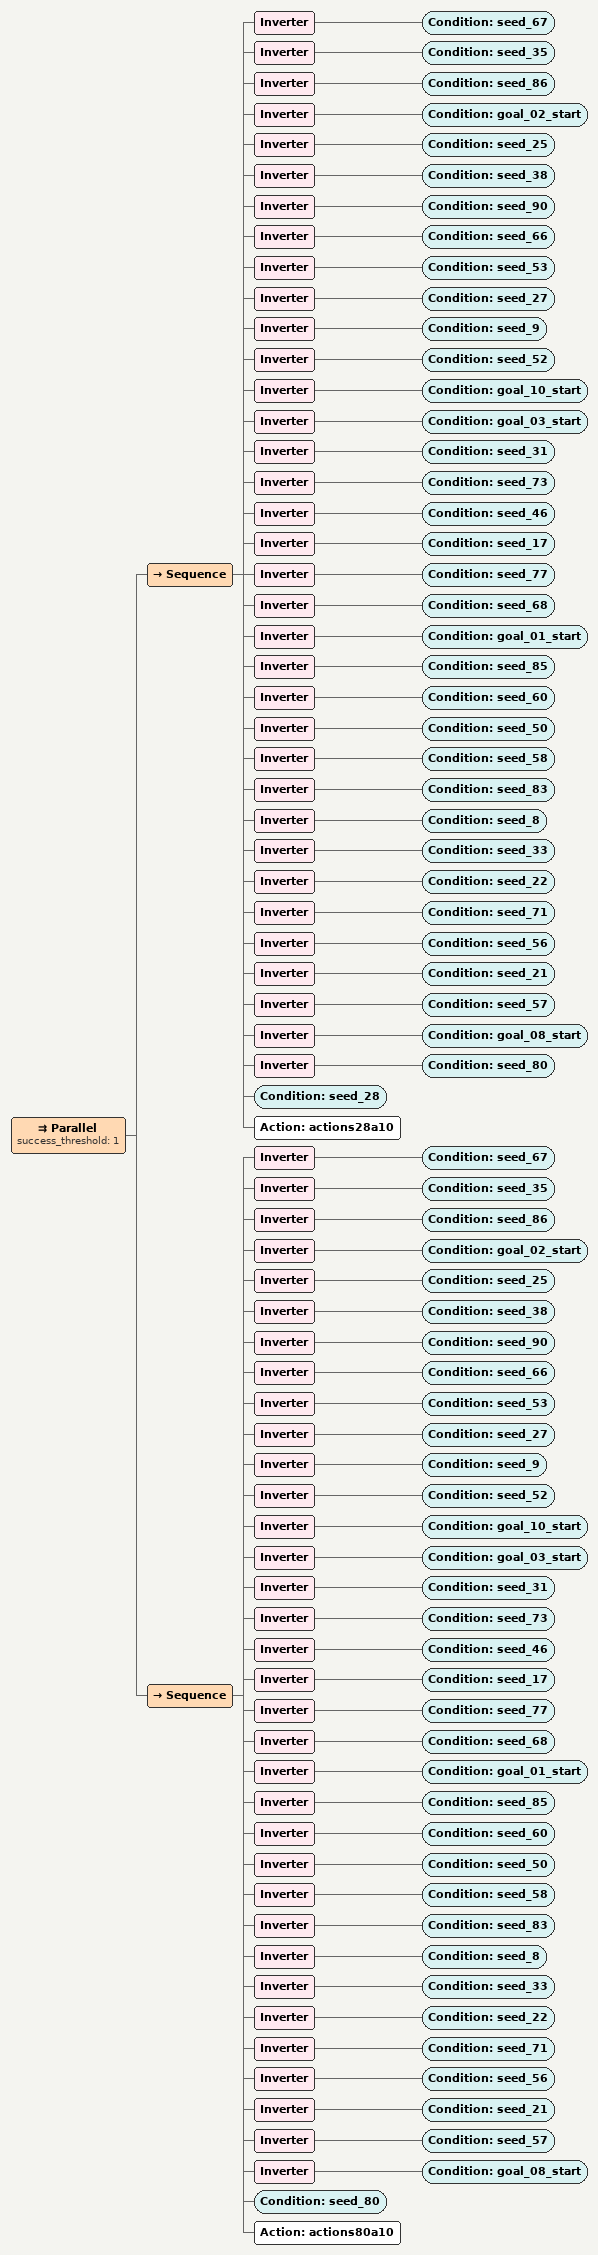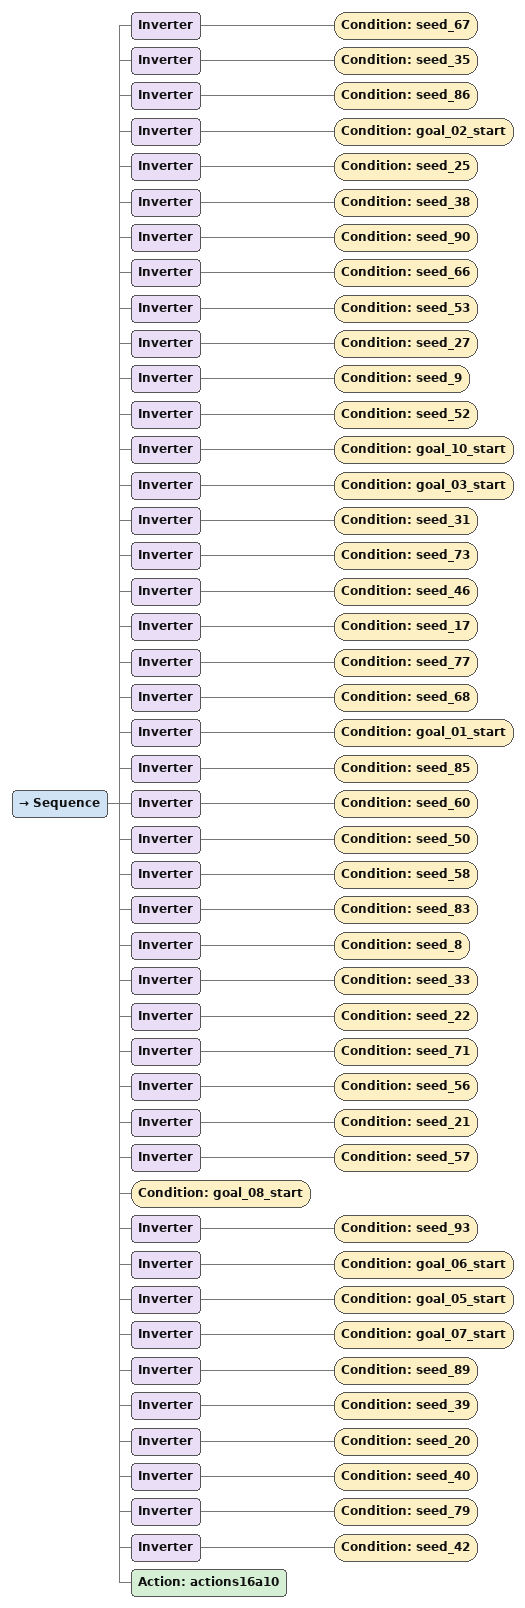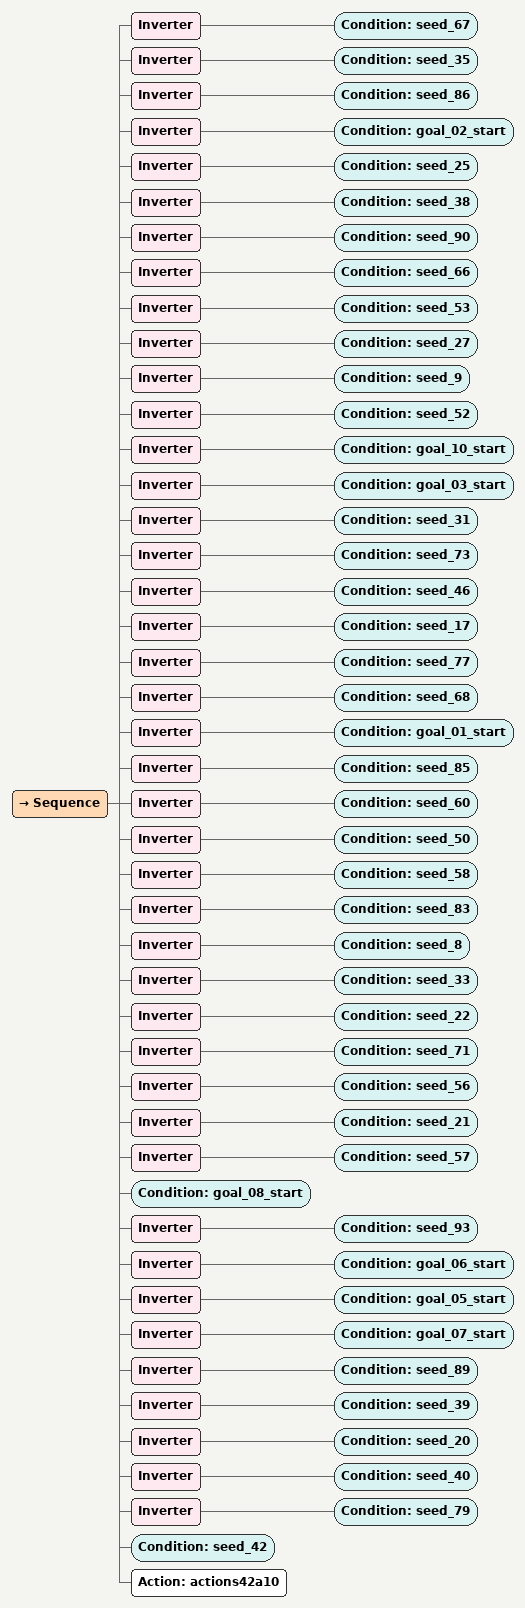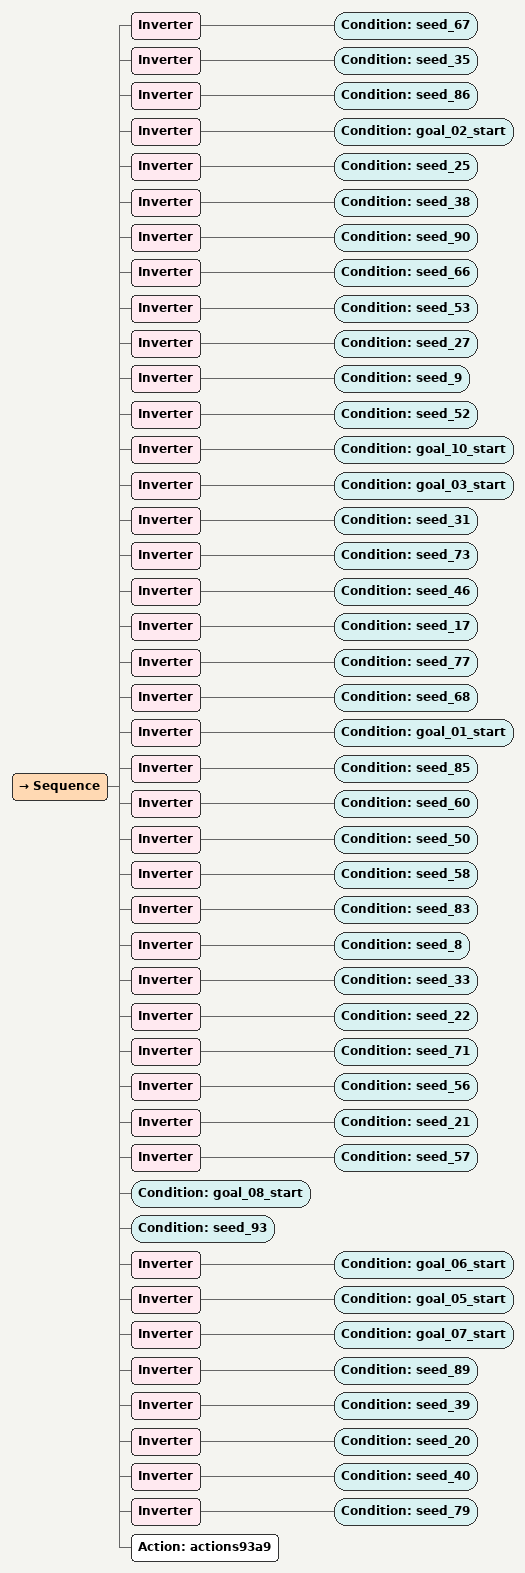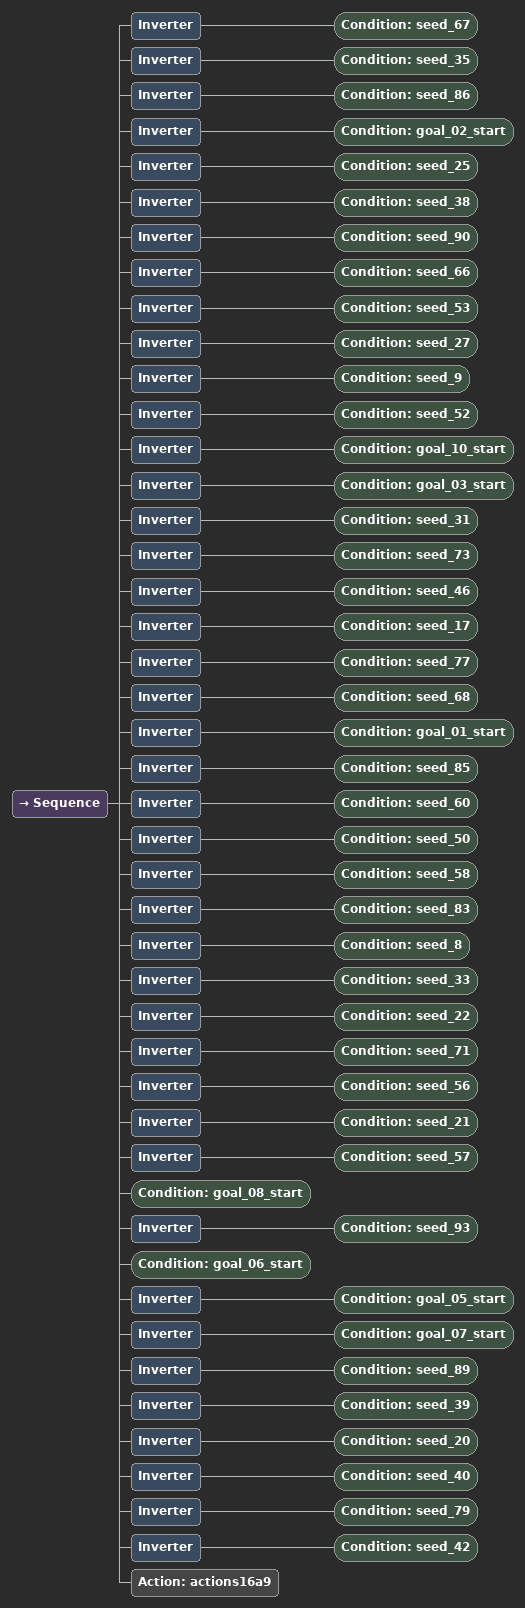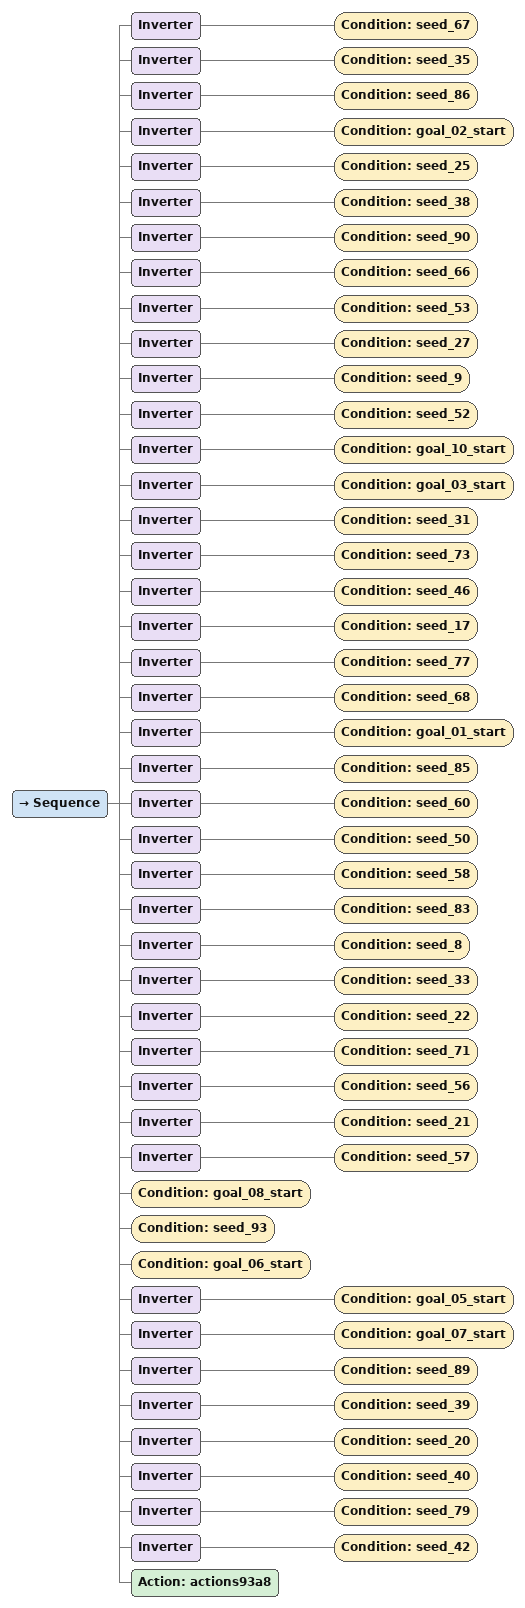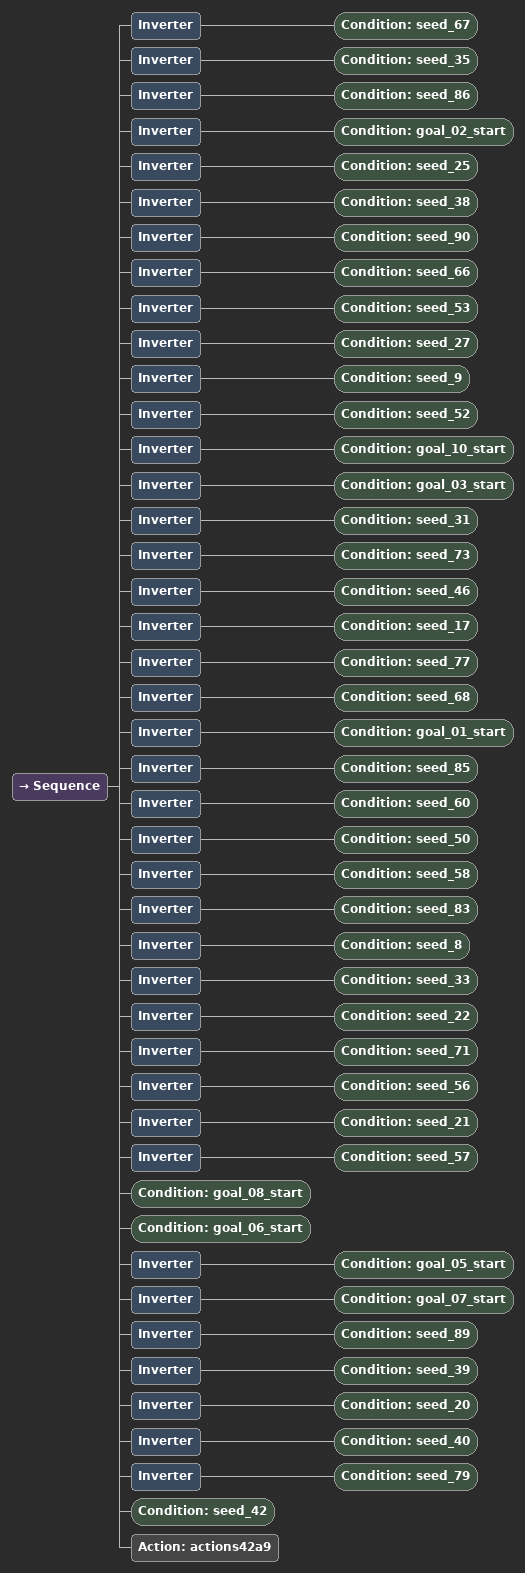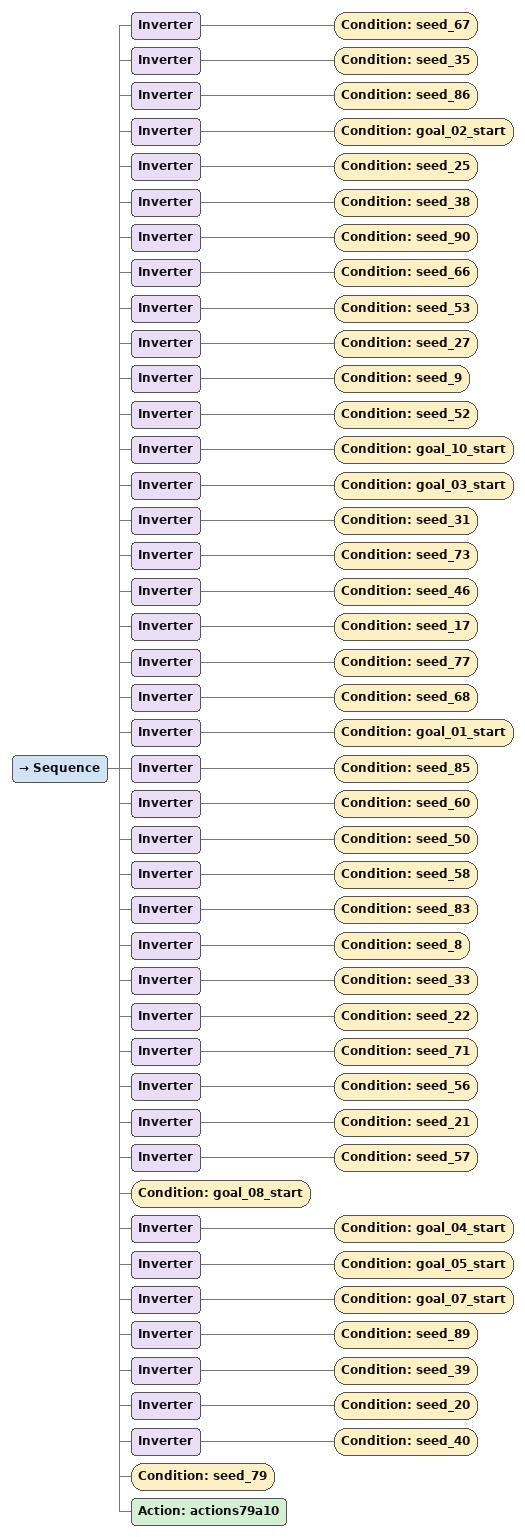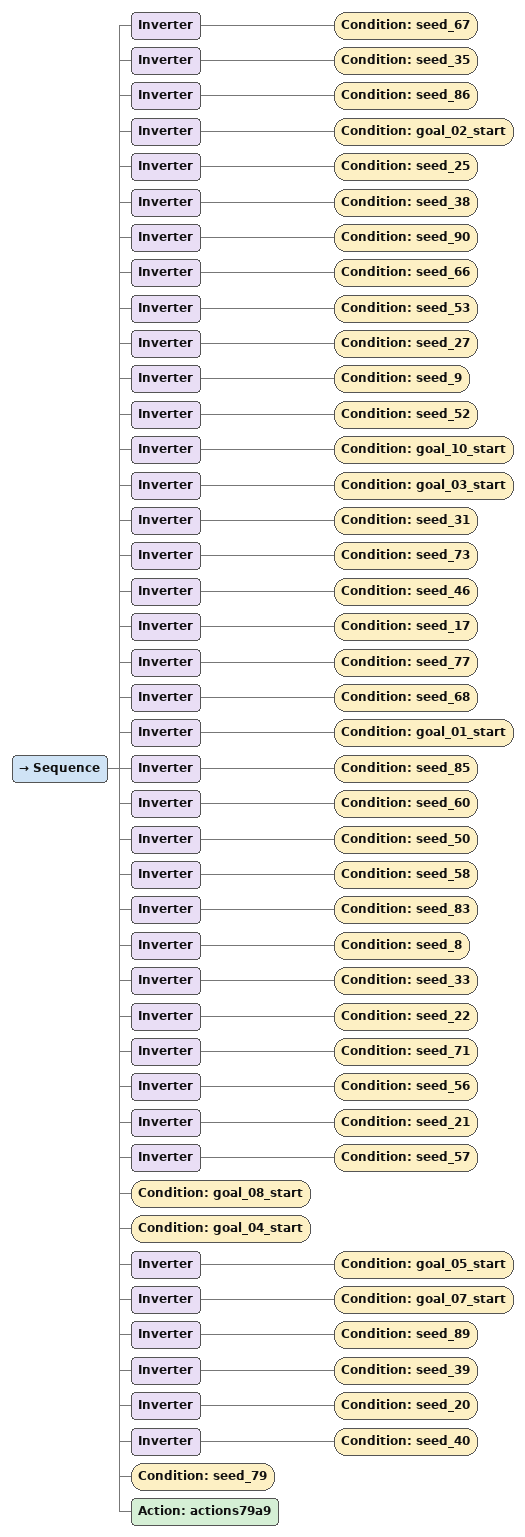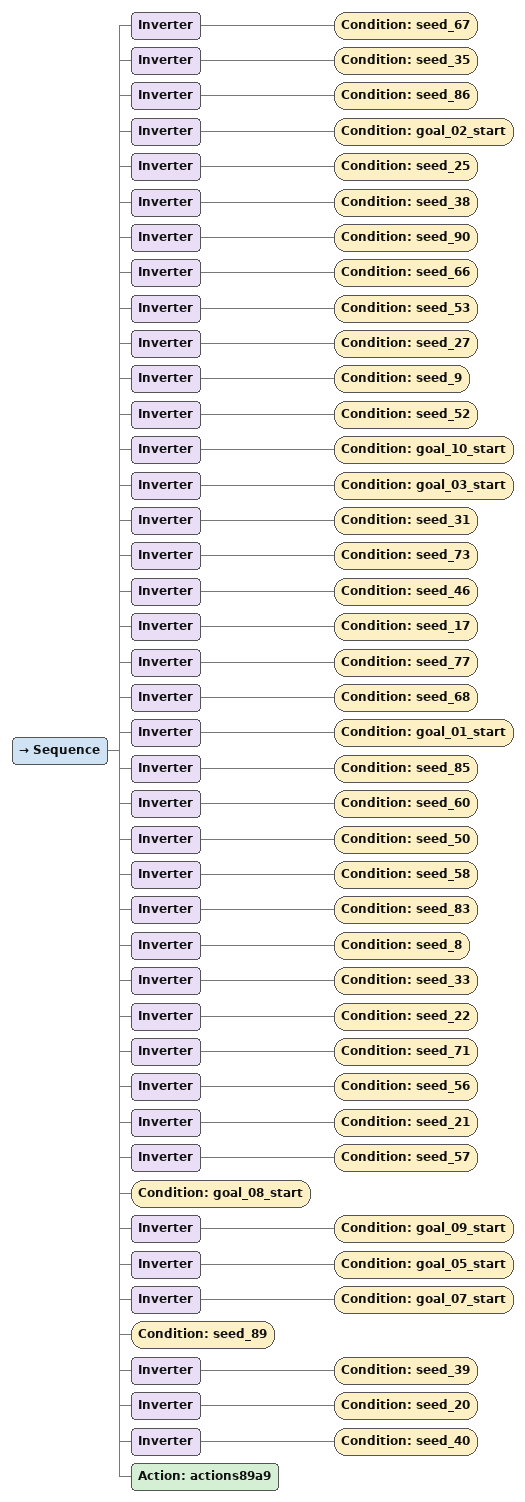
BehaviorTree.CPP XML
<Parallel success_threshold="1">
  <Sequence>
    <Inverter>
      <Condition ID="seed_67"/>
    </Inverter>
    <Inverter>
      <Condition ID="seed_35"/>
    </Inverter>
    <Inverter>
      <Condition ID="seed_86"/>
    </Inverter>
    <Inverter>
      <Condition ID="goal_02_start"/>
    </Inverter>
    <Inverter>
      <Condition ID="seed_25"/>
    </Inverter>
    <Inverter>
      <Condition ID="seed_38"/>
    </Inverter>
    <Inverter>
      <Condition ID="seed_90"/>
    </Inverter>
    <Inverter>
      <Condition ID="seed_66"/>
    </Inverter>
    <Inverter>
      <Condition ID="seed_53"/>
    </Inverter>
    <Inverter>
      <Condition ID="seed_27"/>
    </Inverter>
    <Inverter>
      <Condition ID="seed_9"/>
    </Inverter>
    <Inverter>
      <Condition ID="seed_52"/>
    </Inverter>
    <Inverter>
      <Condition ID="goal_10_start"/>
    </Inverter>
    <Inverter>
      <Condition ID="goal_03_start"/>
    </Inverter>
    <Inverter>
      <Condition ID="seed_31"/>
    </Inverter>
    <Inverter>
      <Condition ID="seed_73"/>
    </Inverter>
    <Inverter>
      <Condition ID="seed_46"/>
    </Inverter>
    <Inverter>
      <Condition ID="seed_17"/>
    </Inverter>
    <Inverter>
      <Condition ID="seed_77"/>
    </Inverter>
    <Inverter>
      <Condition ID="seed_68"/>
    </Inverter>
    <Inverter>
      <Condition ID="goal_01_start"/>
    </Inverter>
    <Inverter>
      <Condition ID="seed_85"/>
    </Inverter>
    <Inverter>
      <Condition ID="seed_60"/>
    </Inverter>
    <Inverter>
      <Condition ID="seed_50"/>
    </Inverter>
    <Inverter>
      <Condition ID="seed_58"/>
    </Inverter>
    <Inverter>
      <Condition ID="seed_83"/>
    </Inverter>
    <Inverter>
      <Condition ID="seed_8"/>
    </Inverter>
    <Inverter>
      <Condition ID="seed_33"/>
    </Inverter>
    <Inverter>
      <Condition ID="seed_22"/>
    </Inverter>
    <Inverter>
      <Condition ID="seed_71"/>
    </Inverter>
    <Inverter>
      <Condition ID="seed_56"/>
    </Inverter>
    <Inverter>
      <Condition ID="seed_21"/>
    </Inverter>
    <Inverter>
      <Condition ID="seed_57"/>
    </Inverter>
    <Inverter>
      <Condition ID="goal_08_start"/>
    </Inverter>
    <Inverter>
      <Condition ID="seed_80"/>
    </Inverter>
    <Condition ID="seed_28"/>
    <Action ID="actions28a10"/>
  </Sequence>
  <Sequence>
    <Inverter>
      <Condition ID="seed_67"/>
    </Inverter>
    <Inverter>
      <Condition ID="seed_35"/>
    </Inverter>
    <Inverter>
      <Condition ID="seed_86"/>
    </Inverter>
    <Inverter>
      <Condition ID="goal_02_start"/>
    </Inverter>
    <Inverter>
      <Condition ID="seed_25"/>
    </Inverter>
    <Inverter>
      <Condition ID="seed_38"/>
    </Inverter>
    <Inverter>
      <Condition ID="seed_90"/>
    </Inverter>
    <Inverter>
      <Condition ID="seed_66"/>
    </Inverter>
    <Inverter>
      <Condition ID="seed_53"/>
    </Inverter>
    <Inverter>
      <Condition ID="seed_27"/>
    </Inverter>
    <Inverter>
      <Condition ID="seed_9"/>
    </Inverter>
    <Inverter>
      <Condition ID="seed_52"/>
    </Inverter>
    <Inverter>
      <Condition ID="goal_10_start"/>
    </Inverter>
    <Inverter>
      <Condition ID="goal_03_start"/>
    </Inverter>
    <Inverter>
      <Condition ID="seed_31"/>
    </Inverter>
    <Inverter>
      <Condition ID="seed_73"/>
    </Inverter>
    <Inverter>
      <Condition ID="seed_46"/>
    </Inverter>
    <Inverter>
      <Condition ID="seed_17"/>
    </Inverter>
    <Inverter>
      <Condition ID="seed_77"/>
    </Inverter>
    <Inverter>
      <Condition ID="seed_68"/>
    </Inverter>
    <Inverter>
      <Condition ID="goal_01_start"/>
    </Inverter>
    <Inverter>
      <Condition ID="seed_85"/>
    </Inverter>
    <Inverter>
      <Condition ID="seed_60"/>
    </Inverter>
    <Inverter>
      <Condition ID="seed_50"/>
    </Inverter>
    <Inverter>
      <Condition ID="seed_58"/>
    </Inverter>
    <Inverter>
      <Condition ID="seed_83"/>
    </Inverter>
    <Inverter>
      <Condition ID="seed_8"/>
    </Inverter>
    <Inverter>
      <Condition ID="seed_33"/>
    </Inverter>
    <Inverter>
      <Condition ID="seed_22"/>
    </Inverter>
    <Inverter>
      <Condition ID="seed_71"/>
    </Inverter>
    <Inverter>
      <Condition ID="seed_56"/>
    </Inverter>
    <Inverter>
      <Condition ID="seed_21"/>
    </Inverter>
    <Inverter>
      <Condition ID="seed_57"/>
    </Inverter>
    <Inverter>
      <Condition ID="goal_08_start"/>
    </Inverter>
    <Condition ID="seed_80"/>
    <Action ID="actions80a10"/>
  </Sequence>
</Parallel>

<Sequence>
  <Inverter>
    <Condition ID="seed_67"/>
  </Inverter>
  <Inverter>
    <Condition ID="seed_35"/>
  </Inverter>
  <Inverter>
    <Condition ID="seed_86"/>
  </Inverter>
  <Inverter>
    <Condition ID="goal_02_start"/>
  </Inverter>
  <Inverter>
    <Condition ID="seed_25"/>
  </Inverter>
  <Inverter>
    <Condition ID="seed_38"/>
  </Inverter>
  <Inverter>
    <Condition ID="seed_90"/>
  </Inverter>
  <Inverter>
    <Condition ID="seed_66"/>
  </Inverter>
  <Inverter>
    <Condition ID="seed_53"/>
  </Inverter>
  <Inverter>
    <Condition ID="seed_27"/>
  </Inverter>
  <Inverter>
    <Condition ID="seed_9"/>
  </Inverter>
  <Inverter>
    <Condition ID="seed_52"/>
  </Inverter>
  <Inverter>
    <Condition ID="goal_10_start"/>
  </Inverter>
  <Inverter>
    <Condition ID="goal_03_start"/>
  </Inverter>
  <Inverter>
    <Condition ID="seed_31"/>
  </Inverter>
  <Inverter>
    <Condition ID="seed_73"/>
  </Inverter>
  <Inverter>
    <Condition ID="seed_46"/>
  </Inverter>
  <Inverter>
    <Condition ID="seed_17"/>
  </Inverter>
  <Inverter>
    <Condition ID="seed_77"/>
  </Inverter>
  <Inverter>
    <Condition ID="seed_68"/>
  </Inverter>
  <Inverter>
    <Condition ID="goal_01_start"/>
  </Inverter>
  <Inverter>
    <Condition ID="seed_85"/>
  </Inverter>
  <Inverter>
    <Condition ID="seed_60"/>
  </Inverter>
  <Inverter>
    <Condition ID="seed_50"/>
  </Inverter>
  <Inverter>
    <Condition ID="seed_58"/>
  </Inverter>
  <Inverter>
    <Condition ID="seed_83"/>
  </Inverter>
  <Inverter>
    <Condition ID="seed_8"/>
  </Inverter>
  <Inverter>
    <Condition ID="seed_33"/>
  </Inverter>
  <Inverter>
    <Condition ID="seed_22"/>
  </Inverter>
  <Inverter>
    <Condition ID="seed_71"/>
  </Inverter>
  <Inverter>
    <Condition ID="seed_56"/>
  </Inverter>
  <Inverter>
    <Condition ID="seed_21"/>
  </Inverter>
  <Inverter>
    <Condition ID="seed_57"/>
  </Inverter>
  <Condition ID="goal_08_start"/>
  <Inverter>
    <Condition ID="seed_93"/>
  </Inverter>
  <Inverter>
    <Condition ID="goal_06_start"/>
  </Inverter>
  <Inverter>
    <Condition ID="goal_05_start"/>
  </Inverter>
  <Inverter>
    <Condition ID="goal_07_start"/>
  </Inverter>
  <Inverter>
    <Condition ID="seed_89"/>
  </Inverter>
  <Inverter>
    <Condition ID="seed_39"/>
  </Inverter>
  <Inverter>
    <Condition ID="seed_20"/>
  </Inverter>
  <Inverter>
    <Condition ID="seed_40"/>
  </Inverter>
  <Inverter>
    <Condition ID="seed_79"/>
  </Inverter>
  <Inverter>
    <Condition ID="seed_42"/>
  </Inverter>
  <Action ID="actions16a10"/>
</Sequence>

<Sequence>
  <Inverter>
    <Condition ID="seed_67"/>
  </Inverter>
  <Inverter>
    <Condition ID="seed_35"/>
  </Inverter>
  <Inverter>
    <Condition ID="seed_86"/>
  </Inverter>
  <Inverter>
    <Condition ID="goal_02_start"/>
  </Inverter>
  <Inverter>
    <Condition ID="seed_25"/>
  </Inverter>
  <Inverter>
    <Condition ID="seed_38"/>
  </Inverter>
  <Inverter>
    <Condition ID="seed_90"/>
  </Inverter>
  <Inverter>
    <Condition ID="seed_66"/>
  </Inverter>
  <Inverter>
    <Condition ID="seed_53"/>
  </Inverter>
  <Inverter>
    <Condition ID="seed_27"/>
  </Inverter>
  <Inverter>
    <Condition ID="seed_9"/>
  </Inverter>
  <Inverter>
    <Condition ID="seed_52"/>
  </Inverter>
  <Inverter>
    <Condition ID="goal_10_start"/>
  </Inverter>
  <Inverter>
    <Condition ID="goal_03_start"/>
  </Inverter>
  <Inverter>
    <Condition ID="seed_31"/>
  </Inverter>
  <Inverter>
    <Condition ID="seed_73"/>
  </Inverter>
  <Inverter>
    <Condition ID="seed_46"/>
  </Inverter>
  <Inverter>
    <Condition ID="seed_17"/>
  </Inverter>
  <Inverter>
    <Condition ID="seed_77"/>
  </Inverter>
  <Inverter>
    <Condition ID="seed_68"/>
  </Inverter>
  <Inverter>
    <Condition ID="goal_01_start"/>
  </Inverter>
  <Inverter>
    <Condition ID="seed_85"/>
  </Inverter>
  <Inverter>
    <Condition ID="seed_60"/>
  </Inverter>
  <Inverter>
    <Condition ID="seed_50"/>
  </Inverter>
  <Inverter>
    <Condition ID="seed_58"/>
  </Inverter>
  <Inverter>
    <Condition ID="seed_83"/>
  </Inverter>
  <Inverter>
    <Condition ID="seed_8"/>
  </Inverter>
  <Inverter>
    <Condition ID="seed_33"/>
  </Inverter>
  <Inverter>
    <Condition ID="seed_22"/>
  </Inverter>
  <Inverter>
    <Condition ID="seed_71"/>
  </Inverter>
  <Inverter>
    <Condition ID="seed_56"/>
  </Inverter>
  <Inverter>
    <Condition ID="seed_21"/>
  </Inverter>
  <Inverter>
    <Condition ID="seed_57"/>
  </Inverter>
  <Condition ID="goal_08_start"/>
  <Inverter>
    <Condition ID="seed_93"/>
  </Inverter>
  <Inverter>
    <Condition ID="goal_06_start"/>
  </Inverter>
  <Inverter>
    <Condition ID="goal_05_start"/>
  </Inverter>
  <Inverter>
    <Condition ID="goal_07_start"/>
  </Inverter>
  <Inverter>
    <Condition ID="seed_89"/>
  </Inverter>
  <Inverter>
    <Condition ID="seed_39"/>
  </Inverter>
  <Inverter>
    <Condition ID="seed_20"/>
  </Inverter>
  <Inverter>
    <Condition ID="seed_40"/>
  </Inverter>
  <Inverter>
    <Condition ID="seed_79"/>
  </Inverter>
  <Condition ID="seed_42"/>
  <Action ID="actions42a10"/>
</Sequence>

<Sequence>
  <Inverter>
    <Condition ID="seed_67"/>
  </Inverter>
  <Inverter>
    <Condition ID="seed_35"/>
  </Inverter>
  <Inverter>
    <Condition ID="seed_86"/>
  </Inverter>
  <Inverter>
    <Condition ID="goal_02_start"/>
  </Inverter>
  <Inverter>
    <Condition ID="seed_25"/>
  </Inverter>
  <Inverter>
    <Condition ID="seed_38"/>
  </Inverter>
  <Inverter>
    <Condition ID="seed_90"/>
  </Inverter>
  <Inverter>
    <Condition ID="seed_66"/>
  </Inverter>
  <Inverter>
    <Condition ID="seed_53"/>
  </Inverter>
  <Inverter>
    <Condition ID="seed_27"/>
  </Inverter>
  <Inverter>
    <Condition ID="seed_9"/>
  </Inverter>
  <Inverter>
    <Condition ID="seed_52"/>
  </Inverter>
  <Inverter>
    <Condition ID="goal_10_start"/>
  </Inverter>
  <Inverter>
    <Condition ID="goal_03_start"/>
  </Inverter>
  <Inverter>
    <Condition ID="seed_31"/>
  </Inverter>
  <Inverter>
    <Condition ID="seed_73"/>
  </Inverter>
  <Inverter>
    <Condition ID="seed_46"/>
  </Inverter>
  <Inverter>
    <Condition ID="seed_17"/>
  </Inverter>
  <Inverter>
    <Condition ID="seed_77"/>
  </Inverter>
  <Inverter>
    <Condition ID="seed_68"/>
  </Inverter>
  <Inverter>
    <Condition ID="goal_01_start"/>
  </Inverter>
  <Inverter>
    <Condition ID="seed_85"/>
  </Inverter>
  <Inverter>
    <Condition ID="seed_60"/>
  </Inverter>
  <Inverter>
    <Condition ID="seed_50"/>
  </Inverter>
  <Inverter>
    <Condition ID="seed_58"/>
  </Inverter>
  <Inverter>
    <Condition ID="seed_83"/>
  </Inverter>
  <Inverter>
    <Condition ID="seed_8"/>
  </Inverter>
  <Inverter>
    <Condition ID="seed_33"/>
  </Inverter>
  <Inverter>
    <Condition ID="seed_22"/>
  </Inverter>
  <Inverter>
    <Condition ID="seed_71"/>
  </Inverter>
  <Inverter>
    <Condition ID="seed_56"/>
  </Inverter>
  <Inverter>
    <Condition ID="seed_21"/>
  </Inverter>
  <Inverter>
    <Condition ID="seed_57"/>
  </Inverter>
  <Condition ID="goal_08_start"/>
  <Condition ID="seed_93"/>
  <Inverter>
    <Condition ID="goal_06_start"/>
  </Inverter>
  <Inverter>
    <Condition ID="goal_05_start"/>
  </Inverter>
  <Inverter>
    <Condition ID="goal_07_start"/>
  </Inverter>
  <Inverter>
    <Condition ID="seed_89"/>
  </Inverter>
  <Inverter>
    <Condition ID="seed_39"/>
  </Inverter>
  <Inverter>
    <Condition ID="seed_20"/>
  </Inverter>
  <Inverter>
    <Condition ID="seed_40"/>
  </Inverter>
  <Inverter>
    <Condition ID="seed_79"/>
  </Inverter>
  <Action ID="actions93a9"/>
</Sequence>

<Sequence>
  <Inverter>
    <Condition ID="seed_67"/>
  </Inverter>
  <Inverter>
    <Condition ID="seed_35"/>
  </Inverter>
  <Inverter>
    <Condition ID="seed_86"/>
  </Inverter>
  <Inverter>
    <Condition ID="goal_02_start"/>
  </Inverter>
  <Inverter>
    <Condition ID="seed_25"/>
  </Inverter>
  <Inverter>
    <Condition ID="seed_38"/>
  </Inverter>
  <Inverter>
    <Condition ID="seed_90"/>
  </Inverter>
  <Inverter>
    <Condition ID="seed_66"/>
  </Inverter>
  <Inverter>
    <Condition ID="seed_53"/>
  </Inverter>
  <Inverter>
    <Condition ID="seed_27"/>
  </Inverter>
  <Inverter>
    <Condition ID="seed_9"/>
  </Inverter>
  <Inverter>
    <Condition ID="seed_52"/>
  </Inverter>
  <Inverter>
    <Condition ID="goal_10_start"/>
  </Inverter>
  <Inverter>
    <Condition ID="goal_03_start"/>
  </Inverter>
  <Inverter>
    <Condition ID="seed_31"/>
  </Inverter>
  <Inverter>
    <Condition ID="seed_73"/>
  </Inverter>
  <Inverter>
    <Condition ID="seed_46"/>
  </Inverter>
  <Inverter>
    <Condition ID="seed_17"/>
  </Inverter>
  <Inverter>
    <Condition ID="seed_77"/>
  </Inverter>
  <Inverter>
    <Condition ID="seed_68"/>
  </Inverter>
  <Inverter>
    <Condition ID="goal_01_start"/>
  </Inverter>
  <Inverter>
    <Condition ID="seed_85"/>
  </Inverter>
  <Inverter>
    <Condition ID="seed_60"/>
  </Inverter>
  <Inverter>
    <Condition ID="seed_50"/>
  </Inverter>
  <Inverter>
    <Condition ID="seed_58"/>
  </Inverter>
  <Inverter>
    <Condition ID="seed_83"/>
  </Inverter>
  <Inverter>
    <Condition ID="seed_8"/>
  </Inverter>
  <Inverter>
    <Condition ID="seed_33"/>
  </Inverter>
  <Inverter>
    <Condition ID="seed_22"/>
  </Inverter>
  <Inverter>
    <Condition ID="seed_71"/>
  </Inverter>
  <Inverter>
    <Condition ID="seed_56"/>
  </Inverter>
  <Inverter>
    <Condition ID="seed_21"/>
  </Inverter>
  <Inverter>
    <Condition ID="seed_57"/>
  </Inverter>
  <Condition ID="goal_08_start"/>
  <Inverter>
    <Condition ID="seed_93"/>
  </Inverter>
  <Condition ID="goal_06_start"/>
  <Inverter>
    <Condition ID="goal_05_start"/>
  </Inverter>
  <Inverter>
    <Condition ID="goal_07_start"/>
  </Inverter>
  <Inverter>
    <Condition ID="seed_89"/>
  </Inverter>
  <Inverter>
    <Condition ID="seed_39"/>
  </Inverter>
  <Inverter>
    <Condition ID="seed_20"/>
  </Inverter>
  <Inverter>
    <Condition ID="seed_40"/>
  </Inverter>
  <Inverter>
    <Condition ID="seed_79"/>
  </Inverter>
  <Inverter>
    <Condition ID="seed_42"/>
  </Inverter>
  <Action ID="actions16a9"/>
</Sequence>

<Sequence>
  <Inverter>
    <Condition ID="seed_67"/>
  </Inverter>
  <Inverter>
    <Condition ID="seed_35"/>
  </Inverter>
  <Inverter>
    <Condition ID="seed_86"/>
  </Inverter>
  <Inverter>
    <Condition ID="goal_02_start"/>
  </Inverter>
  <Inverter>
    <Condition ID="seed_25"/>
  </Inverter>
  <Inverter>
    <Condition ID="seed_38"/>
  </Inverter>
  <Inverter>
    <Condition ID="seed_90"/>
  </Inverter>
  <Inverter>
    <Condition ID="seed_66"/>
  </Inverter>
  <Inverter>
    <Condition ID="seed_53"/>
  </Inverter>
  <Inverter>
    <Condition ID="seed_27"/>
  </Inverter>
  <Inverter>
    <Condition ID="seed_9"/>
  </Inverter>
  <Inverter>
    <Condition ID="seed_52"/>
  </Inverter>
  <Inverter>
    <Condition ID="goal_10_start"/>
  </Inverter>
  <Inverter>
    <Condition ID="goal_03_start"/>
  </Inverter>
  <Inverter>
    <Condition ID="seed_31"/>
  </Inverter>
  <Inverter>
    <Condition ID="seed_73"/>
  </Inverter>
  <Inverter>
    <Condition ID="seed_46"/>
  </Inverter>
  <Inverter>
    <Condition ID="seed_17"/>
  </Inverter>
  <Inverter>
    <Condition ID="seed_77"/>
  </Inverter>
  <Inverter>
    <Condition ID="seed_68"/>
  </Inverter>
  <Inverter>
    <Condition ID="goal_01_start"/>
  </Inverter>
  <Inverter>
    <Condition ID="seed_85"/>
  </Inverter>
  <Inverter>
    <Condition ID="seed_60"/>
  </Inverter>
  <Inverter>
    <Condition ID="seed_50"/>
  </Inverter>
  <Inverter>
    <Condition ID="seed_58"/>
  </Inverter>
  <Inverter>
    <Condition ID="seed_83"/>
  </Inverter>
  <Inverter>
    <Condition ID="seed_8"/>
  </Inverter>
  <Inverter>
    <Condition ID="seed_33"/>
  </Inverter>
  <Inverter>
    <Condition ID="seed_22"/>
  </Inverter>
  <Inverter>
    <Condition ID="seed_71"/>
  </Inverter>
  <Inverter>
    <Condition ID="seed_56"/>
  </Inverter>
  <Inverter>
    <Condition ID="seed_21"/>
  </Inverter>
  <Inverter>
    <Condition ID="seed_57"/>
  </Inverter>
  <Condition ID="goal_08_start"/>
  <Condition ID="seed_93"/>
  <Condition ID="goal_06_start"/>
  <Inverter>
    <Condition ID="goal_05_start"/>
  </Inverter>
  <Inverter>
    <Condition ID="goal_07_start"/>
  </Inverter>
  <Inverter>
    <Condition ID="seed_89"/>
  </Inverter>
  <Inverter>
    <Condition ID="seed_39"/>
  </Inverter>
  <Inverter>
    <Condition ID="seed_20"/>
  </Inverter>
  <Inverter>
    <Condition ID="seed_40"/>
  </Inverter>
  <Inverter>
    <Condition ID="seed_79"/>
  </Inverter>
  <Inverter>
    <Condition ID="seed_42"/>
  </Inverter>
  <Action ID="actions93a8"/>
</Sequence>

<Sequence>
  <Inverter>
    <Condition ID="seed_67"/>
  </Inverter>
  <Inverter>
    <Condition ID="seed_35"/>
  </Inverter>
  <Inverter>
    <Condition ID="seed_86"/>
  </Inverter>
  <Inverter>
    <Condition ID="goal_02_start"/>
  </Inverter>
  <Inverter>
    <Condition ID="seed_25"/>
  </Inverter>
  <Inverter>
    <Condition ID="seed_38"/>
  </Inverter>
  <Inverter>
    <Condition ID="seed_90"/>
  </Inverter>
  <Inverter>
    <Condition ID="seed_66"/>
  </Inverter>
  <Inverter>
    <Condition ID="seed_53"/>
  </Inverter>
  <Inverter>
    <Condition ID="seed_27"/>
  </Inverter>
  <Inverter>
    <Condition ID="seed_9"/>
  </Inverter>
  <Inverter>
    <Condition ID="seed_52"/>
  </Inverter>
  <Inverter>
    <Condition ID="goal_10_start"/>
  </Inverter>
  <Inverter>
    <Condition ID="goal_03_start"/>
  </Inverter>
  <Inverter>
    <Condition ID="seed_31"/>
  </Inverter>
  <Inverter>
    <Condition ID="seed_73"/>
  </Inverter>
  <Inverter>
    <Condition ID="seed_46"/>
  </Inverter>
  <Inverter>
    <Condition ID="seed_17"/>
  </Inverter>
  <Inverter>
    <Condition ID="seed_77"/>
  </Inverter>
  <Inverter>
    <Condition ID="seed_68"/>
  </Inverter>
  <Inverter>
    <Condition ID="goal_01_start"/>
  </Inverter>
  <Inverter>
    <Condition ID="seed_85"/>
  </Inverter>
  <Inverter>
    <Condition ID="seed_60"/>
  </Inverter>
  <Inverter>
    <Condition ID="seed_50"/>
  </Inverter>
  <Inverter>
    <Condition ID="seed_58"/>
  </Inverter>
  <Inverter>
    <Condition ID="seed_83"/>
  </Inverter>
  <Inverter>
    <Condition ID="seed_8"/>
  </Inverter>
  <Inverter>
    <Condition ID="seed_33"/>
  </Inverter>
  <Inverter>
    <Condition ID="seed_22"/>
  </Inverter>
  <Inverter>
    <Condition ID="seed_71"/>
  </Inverter>
  <Inverter>
    <Condition ID="seed_56"/>
  </Inverter>
  <Inverter>
    <Condition ID="seed_21"/>
  </Inverter>
  <Inverter>
    <Condition ID="seed_57"/>
  </Inverter>
  <Condition ID="goal_08_start"/>
  <Condition ID="goal_06_start"/>
  <Inverter>
    <Condition ID="goal_05_start"/>
  </Inverter>
  <Inverter>
    <Condition ID="goal_07_start"/>
  </Inverter>
  <Inverter>
    <Condition ID="seed_89"/>
  </Inverter>
  <Inverter>
    <Condition ID="seed_39"/>
  </Inverter>
  <Inverter>
    <Condition ID="seed_20"/>
  </Inverter>
  <Inverter>
    <Condition ID="seed_40"/>
  </Inverter>
  <Inverter>
    <Condition ID="seed_79"/>
  </Inverter>
  <Condition ID="seed_42"/>
  <Action ID="actions42a9"/>
</Sequence>

<Sequence>
  <Inverter>
    <Condition ID="seed_67"/>
  </Inverter>
  <Inverter>
    <Condition ID="seed_35"/>
  </Inverter>
  <Inverter>
    <Condition ID="seed_86"/>
  </Inverter>
  <Inverter>
    <Condition ID="goal_02_start"/>
  </Inverter>
  <Inverter>
    <Condition ID="seed_25"/>
  </Inverter>
  <Inverter>
    <Condition ID="seed_38"/>
  </Inverter>
  <Inverter>
    <Condition ID="seed_90"/>
  </Inverter>
  <Inverter>
    <Condition ID="seed_66"/>
  </Inverter>
  <Inverter>
    <Condition ID="seed_53"/>
  </Inverter>
  <Inverter>
    <Condition ID="seed_27"/>
  </Inverter>
  <Inverter>
    <Condition ID="seed_9"/>
  </Inverter>
  <Inverter>
    <Condition ID="seed_52"/>
  </Inverter>
  <Inverter>
    <Condition ID="goal_10_start"/>
  </Inverter>
  <Inverter>
    <Condition ID="goal_03_start"/>
  </Inverter>
  <Inverter>
    <Condition ID="seed_31"/>
  </Inverter>
  <Inverter>
    <Condition ID="seed_73"/>
  </Inverter>
  <Inverter>
    <Condition ID="seed_46"/>
  </Inverter>
  <Inverter>
    <Condition ID="seed_17"/>
  </Inverter>
  <Inverter>
    <Condition ID="seed_77"/>
  </Inverter>
  <Inverter>
    <Condition ID="seed_68"/>
  </Inverter>
  <Inverter>
    <Condition ID="goal_01_start"/>
  </Inverter>
  <Inverter>
    <Condition ID="seed_85"/>
  </Inverter>
  <Inverter>
    <Condition ID="seed_60"/>
  </Inverter>
  <Inverter>
    <Condition ID="seed_50"/>
  </Inverter>
  <Inverter>
    <Condition ID="seed_58"/>
  </Inverter>
  <Inverter>
    <Condition ID="seed_83"/>
  </Inverter>
  <Inverter>
    <Condition ID="seed_8"/>
  </Inverter>
  <Inverter>
    <Condition ID="seed_33"/>
  </Inverter>
  <Inverter>
    <Condition ID="seed_22"/>
  </Inverter>
  <Inverter>
    <Condition ID="seed_71"/>
  </Inverter>
  <Inverter>
    <Condition ID="seed_56"/>
  </Inverter>
  <Inverter>
    <Condition ID="seed_21"/>
  </Inverter>
  <Inverter>
    <Condition ID="seed_57"/>
  </Inverter>
  <Condition ID="goal_08_start"/>
  <Inverter>
    <Condition ID="goal_04_start"/>
  </Inverter>
  <Inverter>
    <Condition ID="goal_05_start"/>
  </Inverter>
  <Inverter>
    <Condition ID="goal_07_start"/>
  </Inverter>
  <Inverter>
    <Condition ID="seed_89"/>
  </Inverter>
  <Inverter>
    <Condition ID="seed_39"/>
  </Inverter>
  <Inverter>
    <Condition ID="seed_20"/>
  </Inverter>
  <Inverter>
    <Condition ID="seed_40"/>
  </Inverter>
  <Condition ID="seed_79"/>
  <Action ID="actions79a10"/>
</Sequence>

<Sequence>
  <Inverter>
    <Condition ID="seed_67"/>
  </Inverter>
  <Inverter>
    <Condition ID="seed_35"/>
  </Inverter>
  <Inverter>
    <Condition ID="seed_86"/>
  </Inverter>
  <Inverter>
    <Condition ID="goal_02_start"/>
  </Inverter>
  <Inverter>
    <Condition ID="seed_25"/>
  </Inverter>
  <Inverter>
    <Condition ID="seed_38"/>
  </Inverter>
  <Inverter>
    <Condition ID="seed_90"/>
  </Inverter>
  <Inverter>
    <Condition ID="seed_66"/>
  </Inverter>
  <Inverter>
    <Condition ID="seed_53"/>
  </Inverter>
  <Inverter>
    <Condition ID="seed_27"/>
  </Inverter>
  <Inverter>
    <Condition ID="seed_9"/>
  </Inverter>
  <Inverter>
    <Condition ID="seed_52"/>
  </Inverter>
  <Inverter>
    <Condition ID="goal_10_start"/>
  </Inverter>
  <Inverter>
    <Condition ID="goal_03_start"/>
  </Inverter>
  <Inverter>
    <Condition ID="seed_31"/>
  </Inverter>
  <Inverter>
    <Condition ID="seed_73"/>
  </Inverter>
  <Inverter>
    <Condition ID="seed_46"/>
  </Inverter>
  <Inverter>
    <Condition ID="seed_17"/>
  </Inverter>
  <Inverter>
    <Condition ID="seed_77"/>
  </Inverter>
  <Inverter>
    <Condition ID="seed_68"/>
  </Inverter>
  <Inverter>
    <Condition ID="goal_01_start"/>
  </Inverter>
  <Inverter>
    <Condition ID="seed_85"/>
  </Inverter>
  <Inverter>
    <Condition ID="seed_60"/>
  </Inverter>
  <Inverter>
    <Condition ID="seed_50"/>
  </Inverter>
  <Inverter>
    <Condition ID="seed_58"/>
  </Inverter>
  <Inverter>
    <Condition ID="seed_83"/>
  </Inverter>
  <Inverter>
    <Condition ID="seed_8"/>
  </Inverter>
  <Inverter>
    <Condition ID="seed_33"/>
  </Inverter>
  <Inverter>
    <Condition ID="seed_22"/>
  </Inverter>
  <Inverter>
    <Condition ID="seed_71"/>
  </Inverter>
  <Inverter>
    <Condition ID="seed_56"/>
  </Inverter>
  <Inverter>
    <Condition ID="seed_21"/>
  </Inverter>
  <Inverter>
    <Condition ID="seed_57"/>
  </Inverter>
  <Condition ID="goal_08_start"/>
  <Condition ID="goal_04_start"/>
  <Inverter>
    <Condition ID="goal_05_start"/>
  </Inverter>
  <Inverter>
    <Condition ID="goal_07_start"/>
  </Inverter>
  <Inverter>
    <Condition ID="seed_89"/>
  </Inverter>
  <Inverter>
    <Condition ID="seed_39"/>
  </Inverter>
  <Inverter>
    <Condition ID="seed_20"/>
  </Inverter>
  <Inverter>
    <Condition ID="seed_40"/>
  </Inverter>
  <Condition ID="seed_79"/>
  <Action ID="actions79a9"/>
</Sequence>

<Sequence>
  <Inverter>
    <Condition ID="seed_67"/>
  </Inverter>
  <Inverter>
    <Condition ID="seed_35"/>
  </Inverter>
  <Inverter>
    <Condition ID="seed_86"/>
  </Inverter>
  <Inverter>
    <Condition ID="goal_02_start"/>
  </Inverter>
  <Inverter>
    <Condition ID="seed_25"/>
  </Inverter>
  <Inverter>
    <Condition ID="seed_38"/>
  </Inverter>
  <Inverter>
    <Condition ID="seed_90"/>
  </Inverter>
  <Inverter>
    <Condition ID="seed_66"/>
  </Inverter>
  <Inverter>
    <Condition ID="seed_53"/>
  </Inverter>
  <Inverter>
    <Condition ID="seed_27"/>
  </Inverter>
  <Inverter>
    <Condition ID="seed_9"/>
  </Inverter>
  <Inverter>
    <Condition ID="seed_52"/>
  </Inverter>
  <Inverter>
    <Condition ID="goal_10_start"/>
  </Inverter>
  <Inverter>
    <Condition ID="goal_03_start"/>
  </Inverter>
  <Inverter>
    <Condition ID="seed_31"/>
  </Inverter>
  <Inverter>
    <Condition ID="seed_73"/>
  </Inverter>
  <Inverter>
    <Condition ID="seed_46"/>
  </Inverter>
  <Inverter>
    <Condition ID="seed_17"/>
  </Inverter>
  <Inverter>
    <Condition ID="seed_77"/>
  </Inverter>
  <Inverter>
    <Condition ID="seed_68"/>
  </Inverter>
  <Inverter>
    <Condition ID="goal_01_start"/>
  </Inverter>
  <Inverter>
    <Condition ID="seed_85"/>
  </Inverter>
  <Inverter>
    <Condition ID="seed_60"/>
  </Inverter>
  <Inverter>
    <Condition ID="seed_50"/>
  </Inverter>
  <Inverter>
    <Condition ID="seed_58"/>
  </Inverter>
  <Inverter>
    <Condition ID="seed_83"/>
  </Inverter>
  <Inverter>
    <Condition ID="seed_8"/>
  </Inverter>
  <Inverter>
    <Condition ID="seed_33"/>
  </Inverter>
  <Inverter>
    <Condition ID="seed_22"/>
  </Inverter>
  <Inverter>
    <Condition ID="seed_71"/>
  </Inverter>
  <Inverter>
    <Condition ID="seed_56"/>
  </Inverter>
  <Inverter>
    <Condition ID="seed_21"/>
  </Inverter>
  <Inverter>
    <Condition ID="seed_57"/>
  </Inverter>
  <Condition ID="goal_08_start"/>
  <Inverter>
    <Condition ID="goal_09_start"/>
  </Inverter>
  <Inverter>
    <Condition ID="goal_05_start"/>
  </Inverter>
  <Inverter>
    <Condition ID="goal_07_start"/>
  </Inverter>
  <Condition ID="seed_89"/>
  <Inverter>
    <Condition ID="seed_39"/>
  </Inverter>
  <Inverter>
    <Condition ID="seed_20"/>
  </Inverter>
  <Inverter>
    <Condition ID="seed_40"/>
  </Inverter>
  <Action ID="actions89a9"/>
</Sequence>
